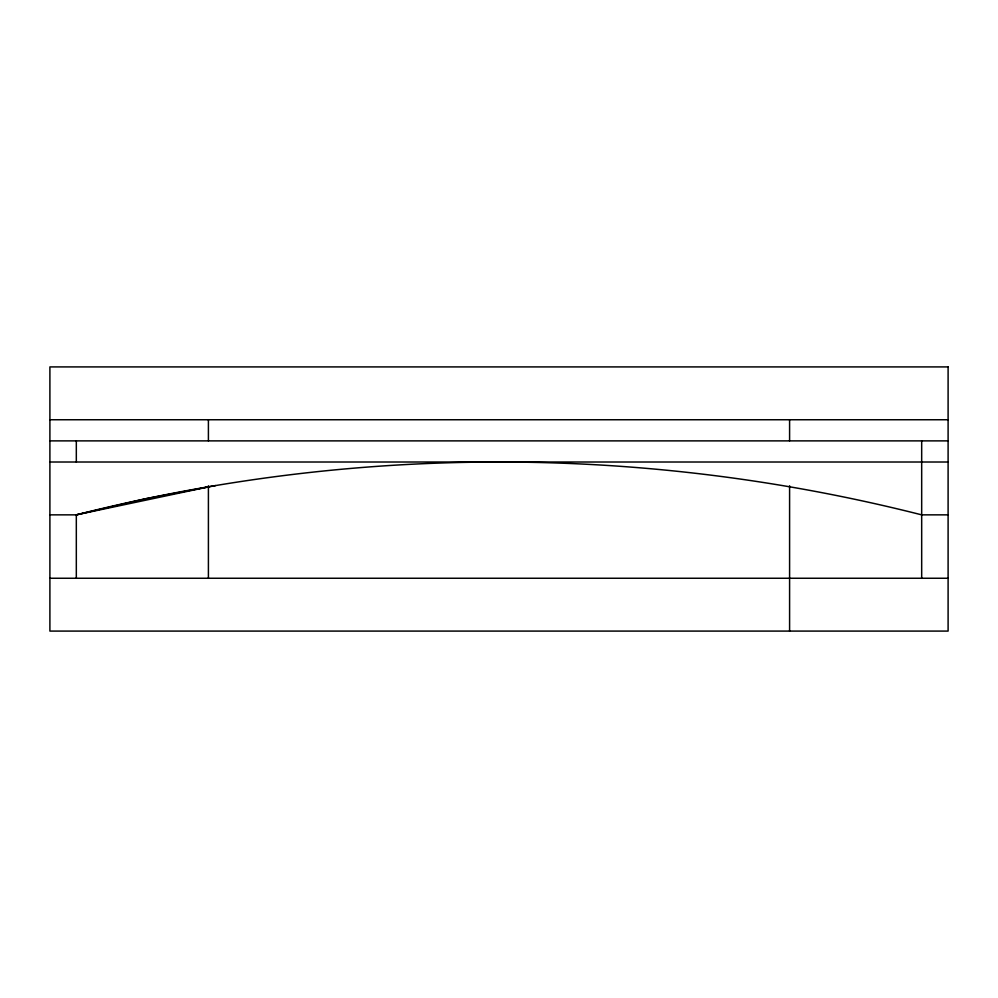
<?xml version="1.0" encoding="UTF-8"?>
<svg xmlns="http://www.w3.org/2000/svg" width="998" height="998" viewBox="0 0 998 998"><rect width="100%" height="100%" fill="white"/><g stroke="black" fill="none" stroke-linecap="round" stroke-linejoin="round"><path stroke-width="1.5" d="M208.407 486.924L76.322 514.856L49.9 514.856M215.593 485.564L145.646 498.763L76.322 514.856A1717.146 1717.146 0 0 1 921.678 514.856L948.1 514.856M49.9 419.746L948.1 419.746M49.9 440.879L948.1 440.879M49.9 462.012L948.1 462.012M49.9 578.254L948.1 578.254M921.678 440.879L921.678 578.254M789.593 419.746L789.593 440.879M789.593 485.764L789.593 631.085M208.407 419.746L208.407 440.879M208.407 485.764L208.407 578.254M76.322 440.879L76.322 462.012M76.322 514.706L76.322 578.254M948.1 366.915L49.9 366.915L49.9 631.085L948.1 631.085L948.1 366.915"/></g></svg>
